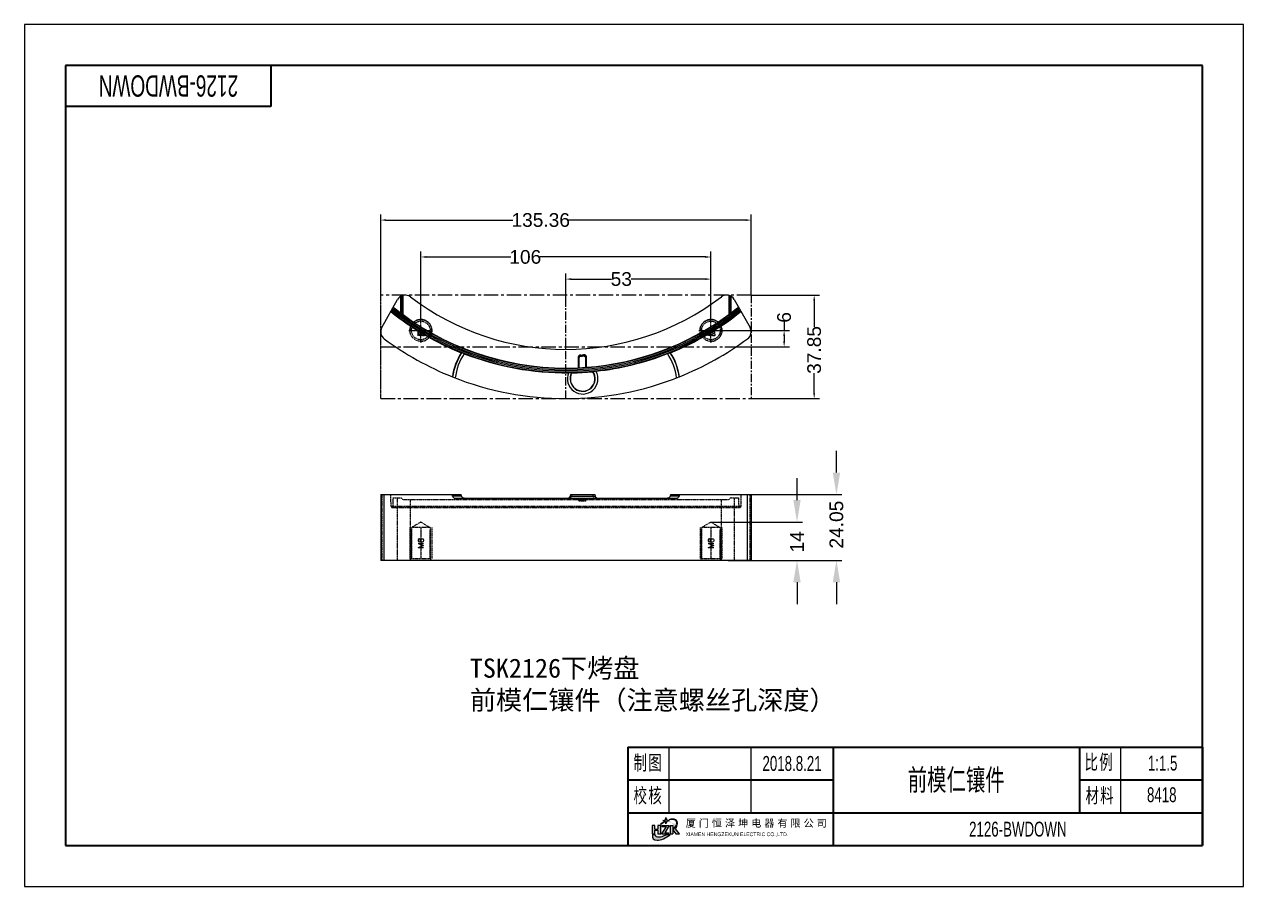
# Model space of a CAD drawing. Header units: inches. Extents: x -1272 to 960, y 895 to 1216.
# Drawn here: x -746.8 to -301.2, y 901 to 1216 of the extents above; entities that cross this region are included whole.
import ezdxf
from ezdxf.enums import TextEntityAlignment as Align

# ---------------------------------------------------------------- set-up
doc = ezdxf.new("R2010")
doc.units = ezdxf.units.IN
doc.header["$MEASUREMENT"] = 0
doc.linetypes.add('CENTER', pattern=[0.6, 0.375, -0.075, 0.075, -0.075])
doc.linetypes.add('HIDDEN', pattern=[0.2, 0.1, -0.1])
doc.layers.add('25', color=7, linetype='Continuous')
for name, color, linetype, lineweight in [('center', 1, 'CENTER', 9), ('dim', 82, 'Continuous', 9), ('screw', 33, 'Continuous', 13), ('文字层', 3, 'Continuous', 18), ('粗实线层', 7, 'Continuous', 35), ('细实线层', 7, 'Continuous', 18)]:
    doc.layers.add(name, color=color, linetype=linetype, lineweight=lineweight)
doc.styles.get("Standard").update_dxf_attribs({"font": 'arial.ttf'})
doc.styles.add('TXT', font='txt.shx', dxfattribs={"bigfont": 'gbcbig.shx'})
doc.styles.add('标准', font='FSGB2312.ttf', dxfattribs={"width": 0.667})
doc.dimstyles.new('副本 STANDARD', dxfattribs={"dimtxt": 6, "dimasz": 4, "dimexe": 2, "dimexo": 0, "dimgap": 0, "dimtad": 0, "dimdsep": 46, "dimlunit": 6, "dimtxsty": 'Standard', "dimcen": 0, "dimclrd": 4, "dimclre": 4, "dimclrt": 6, "dimazin": 2, "dimtfac": 2, "dimtofl": 0, "dimtmove": 1, "dimatfit": 3, "dimfxl": 0, "dimtolj": 1, "dimtzin": 0, "dimarcsym": 0})

# ---------------------------------------------------------------- blocks, each defined once
blk = doc.blocks.new('*D8')
at = {"color": 4, "linetype": 'Continuous', "lineweight": -2, "transparency": 16777216}
for p, q in [((-464.44, 1042.23), (-464.44, 1050.23)), ((-495.88, 1034.23), (-462.44, 1034.23)), ((-489.6, 1020.23), (-462.44, 1020.23)), ((-464.44, 1012.23), (-464.44, 1004.23))]:
    blk.add_line(p, q, dxfattribs=at)
at = {"color": 4, "transparency": 16777216}
for points in [[(-465.77, 1042.23), (-463.11, 1042.23), (-464.44, 1034.23)], [(-465.77, 1012.23), (-463.11, 1012.23), (-464.44, 1020.23)]]:
    blk.add_solid(points, dxfattribs=at)
at = {"layer": 'Defpoints', "color": 0, "transparency": 16777216}
for p in [(-495.88, 1034.23), (-489.6, 1020.23), (-464.44, 1020.23)]:
    blk.add_point(p, dxfattribs=at)
at = {"color": 6, "transparency": 16777216, "insert": (-464.44, 1027), "char_height": 10, "attachment_point": 5, "rotation": 90}
blk.add_mtext('\\A1;{\\H0.5x;14}', dxfattribs=at)
blk = doc.blocks.new('*D2')
at = {"color": 4, "linetype": 'Continuous', "lineweight": -2, "transparency": 16777216}
for p, q in [((-450.03, 1052.28), (-450.03, 1060.28)), ((-490.38, 1044.28), (-448.03, 1044.28)), ((-489.6, 1020.23), (-448.03, 1020.23)), ((-450.03, 1012.23), (-450.03, 1004.23))]:
    blk.add_line(p, q, dxfattribs=at)
at = {"color": 4, "transparency": 16777216}
for points in [[(-451.36, 1052.28), (-448.69, 1052.28), (-450.03, 1044.28)], [(-451.36, 1012.23), (-448.69, 1012.23), (-450.03, 1020.23)]]:
    blk.add_solid(points, dxfattribs=at)
at = {"layer": 'Defpoints', "color": 0, "transparency": 16777216}
for p in [(-490.38, 1044.28), (-489.6, 1020.23), (-450.03, 1020.23)]:
    blk.add_point(p, dxfattribs=at)
at = {"color": 6, "transparency": 16777216, "insert": (-450.03, 1033.29), "char_height": 10, "attachment_point": 5, "rotation": 90}
blk.add_mtext('\\A1;{\\H0.5x;24.05}', dxfattribs=at)
blk = doc.blocks.new('screw_m8_g')
at = {"layer": 'screw', "color": 1, "linetype": 'CENTER', "ltscale": 0.248791}
for p, q in [((-4.4, 0), (4.4, 0)), ((0, -4.4), (0, 4.4))]:
    blk.add_line(p, q, dxfattribs=at)
at = {"layer": 'screw', "color": 33, "linetype": 'HIDDEN', "ltscale": 0.248791}
blk.add_circle((0, 0), 3.4, dxfattribs=at)
at = {"layer": 'screw', "color": 92, "linetype": 'HIDDEN', "ltscale": 0.248791}
blk.add_arc((0, 0), 4, 270, 180, dxfattribs=at)
at = {"layer": 'screw', "color": 6, "style": 'TXT'}
blk.add_text('M8', height=1.6, dxfattribs=at).set_placement((-1.36, -2))
blk = doc.blocks.new('*D3')
at = {"layer": 'Defpoints', "color": 0, "transparency": 16777216}
for p in [(-481.2, 1117.16, 0), (-481.2, 1079.31), (-458.16, 1079.31)]:
    blk.add_point(p, dxfattribs=at)
at = {"layer": 'dim', "color": 4, "lineweight": -2, "transparency": 16777216}
for p, q in [((-481.2, 1117.16), (-456.16, 1117.16)), ((-458.16, 1115.16), (-458.16, 1105.56)), ((-458.16, 1081.31), (-458.16, 1088.65)), ((-481.2, 1079.31), (-456.16, 1079.31))]:
    blk.add_line(p, q, dxfattribs=at)
at = {"layer": 'dim', "color": 4, "transparency": 16777216}
for points in [[(-458.49, 1115.16), (-457.83, 1115.16), (-458.16, 1117.16)], [(-458.49, 1081.31), (-457.83, 1081.31), (-458.16, 1079.31)]]:
    blk.add_solid(points, dxfattribs=at)
at = {"layer": 'dim', "color": 6, "transparency": 16777216, "insert": (-458.16, 1097.11), "char_height": 5, "attachment_point": 5, "rotation": 90}
blk.add_mtext('\\A1;37.85', dxfattribs=at)
blk = doc.blocks.new('*D4')
at = {"layer": 'Defpoints', "color": 0, "transparency": 16777216}
for p in [(-616.56, 1144.55), (-616.56, 1117.16), (-481.2, 1117.16)]:
    blk.add_point(p, dxfattribs=at)
at = {"layer": 'dim', "color": 4, "lineweight": -2, "transparency": 16777216}
for p, q in [((-616.56, 1117.16), (-616.56, 1146.55)), ((-481.2, 1117.16), (-481.2, 1146.55)), ((-614.56, 1144.55), (-568.23, 1144.55)), ((-483.2, 1144.55), (-547.95, 1144.55))]:
    blk.add_line(p, q, dxfattribs=at)
at = {"layer": 'dim', "color": 4, "transparency": 16777216}
for points in [[(-614.56, 1144.89), (-614.56, 1144.22), (-616.56, 1144.55)], [(-483.2, 1144.89), (-483.2, 1144.22), (-481.2, 1144.55)]]:
    blk.add_solid(points, dxfattribs=at)
at = {"layer": 'dim', "color": 6, "transparency": 16777216, "insert": (-558.09, 1144.55), "char_height": 5, "attachment_point": 5}
blk.add_mtext('\\A1;135.36', dxfattribs=at)
blk = doc.blocks.new('*D5')
at = {"layer": 'Defpoints', "color": 0, "transparency": 16777216}
for p in [(-601.88, 1131.07), (-601.88, 1108.63), (-495.88, 1108.63)]:
    blk.add_point(p, dxfattribs=at)
at = {"layer": 'dim', "color": 4, "lineweight": -2, "transparency": 16777216}
for p, q in [((-601.88, 1108.63), (-601.88, 1133.07)), ((-495.88, 1108.63), (-495.88, 1133.07)), ((-599.88, 1131.07), (-569.01, 1131.07)), ((-497.88, 1131.07), (-558.43, 1131.07))]:
    blk.add_line(p, q, dxfattribs=at)
at = {"layer": 'dim', "color": 4, "transparency": 16777216}
for points in [[(-599.88, 1131.4), (-599.88, 1130.73), (-601.88, 1131.07)], [(-497.88, 1131.4), (-497.88, 1130.73), (-495.88, 1131.07)]]:
    blk.add_solid(points, dxfattribs=at)
at = {"layer": 'dim', "color": 6, "transparency": 16777216, "insert": (-563.72, 1131.07), "char_height": 5, "attachment_point": 5}
blk.add_mtext('\\A1;106', dxfattribs=at)
blk = doc.blocks.new('*D6')
at = {"layer": 'Defpoints', "color": 0, "transparency": 16777216}
for p in [(-548.88, 1122.99), (-495.88, 1119.85), (-548.88, 1114.14)]:
    blk.add_point(p, dxfattribs=at)
at = {"layer": 'dim', "color": 4, "lineweight": -2, "transparency": 16777216}
for p, q in [((-548.88, 1114.14), (-548.88, 1124.99)), ((-546.88, 1122.99), (-532.22, 1122.99)), ((-497.88, 1122.99), (-525.06, 1122.99)), ((-495.88, 1119.85), (-495.88, 1124.99))]:
    blk.add_line(p, q, dxfattribs=at)
at = {"layer": 'dim', "color": 4, "transparency": 16777216}
for points in [[(-546.88, 1123.33), (-546.88, 1122.66), (-548.88, 1122.99)], [(-497.88, 1123.33), (-497.88, 1122.66), (-495.88, 1122.99)]]:
    blk.add_solid(points, dxfattribs=at)
at = {"layer": 'dim', "color": 6, "transparency": 16777216, "insert": (-528.64, 1122.99), "char_height": 5, "attachment_point": 5}
blk.add_mtext('\\A1;53', dxfattribs=at)
blk = doc.blocks.new('*D7')
at = {"layer": 'Defpoints', "color": 0, "transparency": 16777216}
for p in [(-491.48, 1104.23), (-490.82, 1098.23), (-469.14, 1098.23)]:
    blk.add_point(p, dxfattribs=at)
at = {"layer": 'dim', "color": 4, "lineweight": -2, "transparency": 16777216}
for p, q in [((-469.14, 1107.35), (-469.14, 1104.23)), ((-491.48, 1104.23), (-467.14, 1104.23)), ((-469.14, 1102.23), (-469.14, 1100.23)), ((-490.82, 1098.23), (-467.14, 1098.23))]:
    blk.add_line(p, q, dxfattribs=at)
at = {"layer": 'dim', "color": 4, "transparency": 16777216}
for points in [[(-469.47, 1102.23), (-468.81, 1102.23), (-469.14, 1104.23)], [(-469.47, 1100.23), (-468.81, 1100.23), (-469.14, 1098.23)]]:
    blk.add_solid(points, dxfattribs=at)
at = {"layer": 'dim', "color": 6, "transparency": 16777216, "insert": (-469.14, 1109), "char_height": 5, "attachment_point": 5, "rotation": 90}
blk.add_mtext('\\A1;6', dxfattribs=at)
blk = doc.blocks.new('A4图框')
at = {"layer": '粗实线层'}
for p, q in [((-138.5, 95), (-138.5, -95)), ((138.5, 95), (-138.5, 95)), ((-88.5, 95), (-88.5, 85)), ((138.5, -95), (138.5, 95)), ((-88.5, 85), (-138.5, 85)), ((-138.5, -95), (138.5, -95))]:
    blk.add_line(p, q, dxfattribs=at)
at = {"layer": '细实线层'}
for p, q in [((148.5, 105), (-148.5, 105)), ((-148.5, 105), (-148.5, -105)), ((148.5, -105), (148.5, 105)), ((-148.5, -105), (148.5, -105))]:
    blk.add_line(p, q, dxfattribs=at)
at = {"layer": '文字层', "style": '标准', "width": 0.667}
blk.add_attdef('图纸编号', text='', height=5.19, rotation=180, dxfattribs=at).set_placement((-113.41, 90), align=Align.MIDDLE_CENTER)
blk = doc.blocks.new('A4标题栏')
h = blk.add_hatch(color=3)
h.dxf.hatch_style = 1
h.paths.add_polyline_path([(-132, 4.92), (-132.71, 4.92), (-132.71, 4.01), (-133.41, 4.01), (-133.41, 4.92), (-134.11, 4.92), (-134.11, 2.82), (-133.41, 2.82), (-133.41, 3.73), (-132.71, 3.73), (-132.71, 2.82), (-132, 2.82)])
h.paths.add_polyline_path([(-129.9, 4.92), (-131.74, 4.92), (-131.74, 4.64), (-130.67, 4.64), (-131.83, 2.82), (-130.07, 2.82), (-130.07, 3.1), (-131.02, 3.1)])
h.paths.add_polyline_path([(-129.02, 4.92), (-129.67, 4.92), (-129.67, 2.82), (-129.02, 2.82)])
edge = h.paths.add_edge_path()
edge.add_ellipse((-130.95, 3.87), major_axis=(-2.89, -2.17), ratio=0.475526, start_angle=127.0084, end_angle=146.5686)
edge.add_line((-127.97, 4.92), (-128.25, 4.92))
edge.add_ellipse((-130.78, 4.22), major_axis=(-2.55, -1.75), ratio=0.462381, start_angle=113.418, end_angle=143.4361, ccw=False)
edge.add_line((-129.02, 3.83), (-128.29, 2.82))
edge.add_line((-128.29, 2.82), (-127.44, 2.82))
edge.add_line((-127.44, 2.82), (-128.39, 4.08))
h.paths.add_polyline_path([(-129.95, 6.08, -0.414214), (-130.71, 6.84, -0.414214), (-131.47, 6.08, -0.414214), (-130.71, 5.32, -0.414214)])
h = blk.add_hatch(color=3)
h.dxf.hatch_style = 1
edge = h.paths.add_edge_path()
edge.add_ellipse((-130.78, 4.22), major_axis=(-2.55, -1.75), ratio=0.462381, start_angle=259.9884, end_angle=277.0287, ccw=False)
edge.add_arc((-131.47, 5.32), 0.495, 47.0815, 59.7575)
edge.add_ellipse((-130.95, 3.87), major_axis=(-2.89, -2.17), ratio=0.475526, start_angle=255.3223, end_angle=271.8023)
edge.add_line((-132.07, 5.18), (-131.89, 5.18))
edge = h.paths.add_edge_path()
edge.add_ellipse((-130.95, 3.87), major_axis=(-2.89, -2.17), ratio=0.475526, start_angle=152.9499, end_angle=232.8461)
edge.add_arc((-129.74, 6.93), 0.709, 246.2468, 261.3719)
edge.add_ellipse((-130.78, 4.22), major_axis=(-2.55, -1.75), ratio=0.462381, start_angle=150.9505, end_angle=232.0867, ccw=False)
edge.add_line((-128.15, 5.18), (-127.9, 5.18))
edge = h.paths.add_edge_path()
edge.add_ellipse((-130.95, 3.87), major_axis=(-2.89, -2.17), ratio=0.475526, start_angle=330.9377, end_angle=453.8146)
edge.add_line((-129.73, 2.64), (-130.63, 2.64))
edge.add_ellipse((-130.78, 4.22), major_axis=(-2.55, -1.75), ratio=0.462381, start_angle=352.501, end_angle=435.4781, ccw=False)
edge.add_line((-133.41, 2.64), (-133.98, 2.64))
h.paths.add_polyline_path([(-124.92, 1.33), (-97.75, 1.33), (-97.75, 2.79), (-124.92, 2.79)], flags=9)
h.paths.add_polyline_path([(-125.19, 3.38), (-97.3, 3.38), (-97.3, 6.3), (-125.19, 6.3)], flags=9)
at = {"color": 3}
for p, q in [((-133.41, 4.92), (-134.11, 4.92)), ((-134.11, 4.92), (-134.11, 2.82)), ((-133.41, 4.01), (-133.41, 4.92)), ((-133.41, 4.01), (-132.71, 4.01)), ((-133.41, 2.82), (-133.41, 3.73)), ((-133.41, 3.73), (-132.71, 3.73)), ((-132.71, 4.92), (-132.71, 4.01)), ((-132, 4.92), (-132.71, 4.92)), ((-132.71, 3.73), (-132.71, 2.82)), ((-132.07, 5.18), (-131.89, 5.18)), ((-132, 2.82), (-132, 4.92)), ((-130.67, 4.64), (-131.83, 2.82)), ((-131.74, 4.92), (-129.9, 4.92)), ((-131.74, 4.92), (-131.74, 4.64)), ((-131.74, 4.64), (-130.67, 4.64)), ((-129.9, 4.92), (-131.02, 3.1)), ((-131.02, 3.1), (-130.07, 3.1)), ((-130.07, 3.1), (-130.07, 2.82)), ((-129.67, 4.92), (-129.02, 4.92)), ((-129.67, 4.92), (-129.67, 2.82)), ((-129.02, 4.92), (-129.02, 2.82)), ((-129.02, 3.83), (-128.29, 2.82)), ((-127.44, 2.82), (-128.39, 4.08)), ((-128.25, 4.92), (-127.97, 4.92)), ((-128.15, 5.18), (-127.9, 5.18)), ((-134.11, 2.82), (-133.41, 2.82)), ((-132.71, 2.82), (-132, 2.82)), ((-131.83, 2.82), (-130.07, 2.82)), ((-129.67, 2.82), (-129.02, 2.82)), ((-128.29, 2.82), (-127.44, 2.82))]:
    blk.add_line(p, q, dxfattribs=at)
for points in [[(-133.41, 2.64), (-133.98, 2.64)], [(-129.73, 2.64), (-130.63, 2.64)]]:
    blk.add_lwpolyline(points, dxfattribs=at)
for centre, radius, start, end in [((-131.47, 6.84), 0.758, 270, 0), ((-131.47, 5.32), 0.758, 0, 90), ((-129.95, 6.84), 0.758, 180, 270), ((-129.95, 5.32), 0.758, 90, 180), ((-129.74, 6.93), 0.709, 246.2468, 261.3719), ((-131.47, 5.32), 0.495, 47.0815, 59.7575)]:
    blk.add_arc(centre, radius, start, end, dxfattribs=at)
for centre, major_axis, ratio, start_param, end_param in [((-130.95, 3.87), (-2.89, -2.17), 0.475526, 2.66948, 4.06393), ((-130.78, 4.22), (-2.55, -1.75), 0.462381, 2.634582, 4.050677), ((-130.95, 3.87), (-2.89, -2.17), 0.475526, 4.456214, 4.743846), ((-130.78, 4.22), (-2.55, -1.75), 0.462381, 4.537653, 4.835062), ((-130.78, 4.22), (-2.55, -1.75), 0.462381, 1.979518, 2.503433), ((-130.95, 3.87), (-2.89, -2.17), 0.475526, 2.216715, 2.558104), ((-130.95, 3.87), (-2.89, -2.17), 0.475526, 5.775953, 7.920559), ((-130.78, 4.22), (-2.55, -1.75), 0.462381, 6.152303, 7.600527)]:
    blk.add_ellipse(centre, major_axis=major_axis, ratio=ratio, start_param=start_param, end_param=end_param, dxfattribs=at)
at = {"layer": '粗实线层'}
for p, q in [((-140, 24), (-140, 0)), ((-140, 24), (0, 24)), ((-90, 24), (-90, 0)), ((-30, 24), (-30, 8)), ((0, 24), (0, 0)), ((0, 24), (0, 8)), ((-140, 16), (-90, 16)), ((-30, 16), (0, 16)), ((-140, 8), (0, 8)), ((-140, 0), (0, 0))]:
    blk.add_line(p, q, dxfattribs=at)
at = {"layer": '细实线层'}
for p, q in [((-130, 24), (-130, 8)), ((-110, 24), (-110, 8)), ((-20, 24), (-20, 8))]:
    blk.add_line(p, q, dxfattribs=at)
at = {"color": 3, "attachment_point": 1}
for s, insert, char_height in [('{\\f汉仪综艺体简|b0|i0|c134|p49;\\T1.3;厦门恒泽坤电器有限公司}', (-125.9, 6.35), 1.8), ('{\\f汉仪综艺体简|b0|i0|c134|p49;XIAMEN HENGZEKUN ELECTRIC CO.,LTD.}', (-125.93, 3.19), 0.9)]:
    blk.add_mtext_dynamic_manual_height_columns(s, width=1520, gutter_width=12.5, heights=[0], dxfattribs=dict(at, insert=insert, char_height=char_height))
at = {"layer": '文字层', "char_height": 3.597, "width": 18, "attachment_point": 5, "line_spacing_factor": 0.963108, "style": '标准'}
for s, insert in [('\\T1.1;制图', (-135, 20)), ('{\\T1.1;比例}', (-25.15, 20.14)), ('\\T1.1;校核', (-135, 12)), ('{\\T1.1;材料}', (-24.93, 12.02))]:
    blk.add_mtext(s, dxfattribs=dict(at, insert=insert))
at = {"layer": '文字层', "style": '标准', "width": 0.667}
for tag, height, p in [('制图签名', 3.63, (-120, 20)), ('制图日期', 3.63, (-100, 20)), ('图纸比例', 3.63, (-9.73, 20.09)), ('图纸名称', 5.19, (-60, 16)), ('校核签名', 3.63, (-120, 12)), ('校核日期', 3.63, (-100, 12)), ('材料', 3.63, (-9.94, 12.38)), ('图纸编号', 3.63, (-45, 4))]:
    blk.add_attdef(tag, text='', height=height, dxfattribs=at).set_placement(p, align=Align.MIDDLE_CENTER)

msp = doc.modelspace()

# ---------------------------------------------------------------- linework, layer by layer
at = {"layer": '25', "color": 7, "linetype": 'Continuous'}
for p, q in [((-616.152, 1105.302, 0), (-610.415, 1115.499, 0)), ((-609.268, 1116.677, 0), (-609.268, 1110.671, 0)), ((-608.835, 1110.332, 0), (-608.835, 1116.893, 0)), ((-608.402, 1109.996, 0), (-608.402, 1117.034, 0)), ((-489.402, 1117.071, 0), (-489.402, 1109.996, 0)), ((-488.969, 1116.935, 0), (-488.969, 1110.332, 0)), ((-488.536, 1110.671, 0), (-488.536, 1116.726, 0)), ((-487.352, 1115.526, 0), (-481.614, 1105.329, 0)), ((-586.992, 1096.074, 0), (-587.098, 1096.086, 0)), ((-510.664, 1096.103, 0), (-510.77, 1096.091, 0)), ((-544.402, 1094.238, 0), (-544.433, 1094.267, 0)), ((-544.433, 1094.267, 0), (-544.433, 1090.595, 0)), ((-544.402, 1094.238, 0), (-544.008, 1094.238, 0)), ((-544.402, 1094.238, 0), (-544.402, 1090.587, 0)), ((-544.008, 1090.588, 0), (-544.008, 1094.238, 0)), ((-543.504, 1095.25, 0), (-543.473, 1095.221, 0)), ((-543.451, 1094.828, 0), (-543.473, 1095.221, 0)), ((-542.392, 1095.289, 0), (-542.362, 1095.322, 0)), ((-542.392, 1095.289, 0), (-542.366, 1094.896, 0)), ((-541.735, 1094.306, 0), (-541.341, 1094.306, 0)), ((-541.735, 1094.306, 0), (-541.735, 1090.725, 0)), ((-541.31, 1094.339, 0), (-541.341, 1094.306, 0)), ((-541.341, 1090.771, 0), (-541.341, 1094.306, 0)), ((-541.31, 1090.783, 0), (-541.31, 1094.339, 0)), ((-590.285, 1087.259, 0), (-590.377, 1087.295, 0)), ((-546.818, 1088.74, 0), (-546.723, 1088.714, 0)), ((-544.402, 1090.587, 0), (-544.433, 1090.595, 0)), ((-541.31, 1090.783, 0), (-541.341, 1090.771, 0)), ((-539.078, 1089.163, 0), (-538.987, 1089.201, 0)), ((-507.377, 1087.315, 0), (-507.469, 1087.278, 0)), ((-616.563, 1044.281), (-616.563, 1020.235)), ((-616.563, 1044.281), (-587.098, 1044.281)), ((-615.264, 1020.235), (-615.264, 1044.281)), ((-590.285, 1043.737), (-590.377, 1044.281)), ((-586.992, 1043.737), (-590.285, 1043.737)), ((-589.343, 1042.911), (-508.411, 1042.911)), ((-586.992, 1043.737), (-587.098, 1044.281)), ((-547.262, 1044.281), (-547.358, 1043.737)), ((-547.358, 1043.737), (-538.166, 1043.737)), ((-547.262, 1044.281), (-538.262, 1044.281)), ((-538.262, 1044.281), (-538.166, 1043.737)), ((-510.664, 1044.281), (-510.77, 1043.737)), ((-507.469, 1043.737), (-510.77, 1043.737)), ((-510.664, 1044.281), (-481.203, 1044.281)), ((-507.377, 1044.281), (-507.469, 1043.737)), ((-482.501, 1020.235), (-482.501, 1044.281)), ((-481.203, 1044.281), (-481.203, 1020.235)), ((-481.203, 1020.235), (-616.563, 1020.235))]:
    msp.add_line(p, q, dxfattribs=at)
at = {"layer": '25', "color": 8, "linetype": 'HIDDEN'}
for p, q in [((-616.152, 1044.281), (-616.152, 1020.235)), ((-612.753, 1039.988), (-612.865, 1044.281)), ((-612.034, 1039.988), (-611.955, 1043.026)), ((-611.955, 1043.026), (-609.268, 1043.026)), ((-610.415, 1020.235), (-610.415, 1043.026)), ((-608.402, 1042.526), (-489.402, 1042.526)), ((-605.687, 1020.235), (-605.687, 1042.526)), ((-546.818, 1043.737), (-546.723, 1044.281)), ((-544.402, 1042.351), (-544.433, 1042.526)), ((-543.504, 1042.526), (-543.473, 1042.351)), ((-542.392, 1042.351), (-542.362, 1042.526)), ((-541.31, 1042.526), (-541.341, 1042.351)), ((-539.078, 1044.281), (-538.987, 1043.737)), ((-492.081, 1020.235), (-492.081, 1042.526)), ((-488.536, 1043.026), (-485.813, 1043.026)), ((-487.352, 1043.026), (-487.352, 1020.235)), ((-485.813, 1043.026), (-485.734, 1039.988)), ((-484.903, 1044.281), (-485.014, 1039.988)), ((-481.614, 1020.235), (-481.614, 1044.281)), ((-612.753, 1039.988), (-485.014, 1039.988)), ((-612.505, 1039.514), (-485.262, 1039.514)), ((-544.008, 1042.021), (-541.735, 1042.021)), ((-542.392, 1042.351), (-543.473, 1042.351)), ((-601.883, 1034.235), (-605.283, 1032.192)), ((-601.883, 1034.235), (-598.483, 1032.192)), ((-495.883, 1034.235), (-499.283, 1032.192)), ((-495.883, 1034.235), (-492.483, 1032.192)), ((-598.483, 1032.192), (-605.283, 1032.192)), ((-605.283, 1020.835), (-605.283, 1031.235)), ((-598.483, 1020.835), (-598.483, 1031.235)), ((-492.483, 1032.192), (-499.283, 1032.192)), ((-499.283, 1020.835), (-499.283, 1031.235)), ((-492.483, 1020.835), (-492.483, 1031.235)), ((-605.283, 1020.835), (-605.883, 1020.235)), ((-598.483, 1020.835), (-605.283, 1020.835)), ((-598.483, 1020.835), (-597.883, 1020.235)), ((-499.283, 1020.835), (-499.883, 1020.235)), ((-492.483, 1020.835), (-499.283, 1020.835)), ((-492.483, 1020.835), (-491.883, 1020.235))]:
    msp.add_line(p, q, dxfattribs=at)
for centre, radius in [((-601.883, 1104.234, 0), 4), ((-601.883, 1104.234, 0), 3.4), ((-495.883, 1104.234, 0), 4), ((-495.883, 1104.234, 0), 3.4)]:
    msp.add_circle(centre, radius, dxfattribs=at)
at = {"layer": '25', "color": 7, "linetype": 'Continuous'}
for centre, radius, start, end in [((-607.626, 1113.93, 0), 3.2, 52.70186, 150.6372), ((-548.902, 1191.022, 0), 93.711, 232.70186, 307.32513), ((-490.141, 1113.957, 0), 3.2, 29.3628, 127.32513), ((-548.902, 1191.022, 0), 102.331, 231.31336, 248.08315), ((-548.902, 1191.022, 0), 102.106, 231.29263, 308.73308), ((-548.902, 1191.022, 0), 101.607, 231.2463, 308.77954), ((-548.902, 1191.022, 0), 101.159, 231.20428, 308.82167), ((-548.902, 1191.022, 0), 100.659, 231.15706, 308.86903), ((-548.902, 1191.022, 0), 100.5, 231.1419, 233.08304), ((-548.902, 1191.022, 0), 100.526, 233.70908, 272.54773), ((-548.902, 1191.022, 0), 100.526, 274.33094, 306.29092), ((-548.902, 1191.022, 0), 102.331, 291.94166, 308.71229), ((-548.902, 1191.022, 0), 100.5, 306.91696, 308.88423), ((-613.363, 1103.733, 0), 3.2, 150.6372, 233.55477), ((-484.403, 1103.76, 0), 3.2, 306.46929, 29.3628), ((-548.902, 1191.022, 0), 111.711, 233.55477, 248.20592), ((-548.902, 1191.022, 0), 111.711, 291.82106, 306.46929), ((-568.341, 1084.083, 0), 22.269, 147.38357, 171.70654), ((-568.341, 1084.083, 0), 22.173, 147.26168, 171.76591), ((-529.411, 1084.083, 0), 22.173, 8.28503, 32.78901), ((-529.411, 1084.083, 0), 22.269, 8.34428, 32.667), ((-568.341, 1084.083, 0), 21.189, 146.61608, 172.39377), ((-548.902, 1191.022, 0), 102.26, 248.7087, 270.5638), ((-543.404, 1094.225, 0), 0.999, 93.98639, 179.25661), ((-548.902, 1191.022, 0), 95.924, 273.22593, 273.90912), ((-548.902, 1191.022, 0), 95.954, 273.24312, 273.88966), ((-548.902, 1191.022, 0), 96.348, 273.24312, 273.88966), ((-542.336, 1094.295, 0), 0.995, 0.64843, 93.24135), ((-548.902, 1191.022, 0), 102.26, 276.16497, 291.31603), ((-529.411, 1084.083, 0), 21.189, 7.65834, 33.43588), ((-548.902, 1191.022, 0), 111.711, 248.25649, 291.7705), ((-542.762, 1086.579, 0), 5.581, 156.91201, 29.81676), ((-542.762, 1086.579, 0), 4.596, 151.94672, 34.78204), ((-542.762, 1086.579, 0), 4.5, 151.6787, 35.05007), ((-548.902, 1191.022, 0), 102.331, 271.21987, 275.50889), ((-548.902, 1191.022, 0), 100.553, 272.78931, 274.08715), ((-548.342, 1043.911), 1, 270, 350), ((-537.181, 1043.911), 1, 190, 270)]:
    msp.add_arc(centre, radius, start, end, dxfattribs=at)
at = {"layer": '25', "color": 8, "linetype": 'HIDDEN'}
for centre, radius, start, end in [((-609.268, 1042.526), 0.5, 30, 90), ((-608.402, 1043.026), 0.5, 210, 270), ((-489.402, 1043.026), 0.5, 270, 330), ((-488.536, 1042.526), 0.5, 90, 150), ((-544.008, 1042.421), 0.4, 190, 270), ((-541.735, 1042.421), 0.4, 270, 350)]:
    msp.add_arc(centre, radius, start, end, dxfattribs=at)
at = {"layer": '25', "color": 7, "linetype": 'Continuous'}
for points, knots in [([(-609.268, 1110.671, 0), (-609.186, 1110.611, 0), (-609.041, 1110.499, 0), (-608.897, 1110.385, 0), (-608.835, 1110.332, 0)], [0, 0, 0, 0, 0.5528843, 1, 1, 1, 1]), ([(-608.835, 1110.332, 0), (-608.773, 1110.279, 0), (-608.629, 1110.165, 0), (-608.483, 1110.055, 0), (-608.402, 1109.996, 0)], [0, 0, 0, 0, 0.4469564, 1, 1, 1, 1]), ([(-489.402, 1109.996, 0), (-489.32, 1110.055, 0), (-489.174, 1110.165, 0), (-489.031, 1110.279, 0), (-488.969, 1110.332, 0)], [0, 0, 0, 0, 0.5530373, 1, 1, 1, 1]), ([(-488.969, 1110.332, 0), (-488.906, 1110.385, 0), (-488.762, 1110.499, 0), (-488.617, 1110.611, 0), (-488.536, 1110.671, 0)], [0, 0, 0, 0, 0.4471102, 1, 1, 1, 1]), ([(-586.033, 1095.742, 0), (-586.141, 1095.784, 0), (-586.345, 1095.862, 0), (-586.591, 1095.952, 0), (-586.761, 1096.01, 0), (-586.86, 1096.042, 0), (-586.934, 1096.063, 0), (-586.975, 1096.073, 0), (-586.992, 1096.074, 0)], [0, 0, 0, 0, 0.3425904, 0.6460864, 0.7717072, 0.8747037, 0.9516208, 1, 1, 1, 1]), ([(-510.77, 1096.091, 0), (-510.787, 1096.089, 0), (-510.828, 1096.079, 0), (-510.902, 1096.058, 0), (-511.001, 1096.026, 0), (-511.171, 1095.968, 0), (-511.417, 1095.878, 0), (-511.621, 1095.8, 0), (-511.729, 1095.758, 0)], [0, 0, 0, 0, 0.0483848, 0.1253082, 0.2283103, 0.3539339, 0.6574233, 1, 1, 1, 1]), ([(-543.504, 1095.25, 0), (-543.627, 1095.243, 0), (-543.874, 1095.183, 0), (-544.183, 1094.962, 0), (-544.387, 1094.641, 0), (-544.433, 1094.391, 0), (-544.433, 1094.267, 0)], [0, 0, 0, 0, 0.2500545, 0.4999992, 0.7499432, 1, 1, 1, 1]), ([(-544.008, 1094.238, 0), (-544.007, 1094.312, 0), (-543.981, 1094.462, 0), (-543.858, 1094.655, 0), (-543.673, 1094.788, 0), (-543.525, 1094.823, 0), (-543.451, 1094.828, 0)], [0, 0, 0, 0, 0.2500355, 0.5000124, 0.7499842, 1, 1, 1, 1]), ([(-542.366, 1094.896, 0), (-542.286, 1094.9, 0), (-542.123, 1094.876, 0), (-541.917, 1094.744, 0), (-541.771, 1094.547, 0), (-541.736, 1094.386, 0), (-541.735, 1094.306, 0)], [0, 0, 0, 0, 0.2499068, 0.4999948, 0.7500876, 1, 1, 1, 1]), ([(-541.31, 1094.339, 0), (-541.31, 1094.473, 0), (-541.364, 1094.744, 0), (-541.601, 1095.082, 0), (-541.955, 1095.295, 0), (-542.229, 1095.331, 0), (-542.362, 1095.322, 0)], [0, 0, 0, 0, 0.2500725, 0.4999994, 0.749926, 1, 1, 1, 1]), ([(-546.818, 1088.74, 0), (-546.834, 1088.745, 0), (-546.879, 1088.75, 0), (-546.962, 1088.757, 0), (-547.075, 1088.761, 0), (-547.269, 1088.767, 0), (-547.545, 1088.769, 0), (-547.775, 1088.769, 0), (-547.895, 1088.767, 0)], [0, 0, 0, 0, 0.0471853, 0.1261698, 0.2325157, 0.3609007, 0.6641794, 1, 1, 1, 1]), ([(-544.402, 1090.587, 0), (-544.387, 1090.583, 0), (-544.341, 1090.582, 0), (-544.255, 1090.58, 0), (-544.14, 1090.583, 0), (-544.054, 1090.586, 0), (-544.008, 1090.588, 0)], [0, 0, 0, 0, 0.1210663, 0.3476299, 0.6528872, 1, 1, 1, 1]), ([(-541.735, 1090.725, 0), (-541.689, 1090.728, 0), (-541.603, 1090.735, 0), (-541.488, 1090.747, 0), (-541.402, 1090.759, 0), (-541.356, 1090.766, 0), (-541.341, 1090.771, 0)], [0, 0, 0, 0, 0.3458402, 0.6503465, 0.8773249, 1, 1, 1, 1]), ([(-537.92, 1089.354, 0), (-538.04, 1089.341, 0), (-538.268, 1089.315, 0), (-538.542, 1089.28, 0), (-538.733, 1089.252, 0), (-538.845, 1089.234, 0), (-538.927, 1089.218, 0), (-538.971, 1089.207, 0), (-538.987, 1089.201, 0)], [0, 0, 0, 0, 0.3358152, 0.6390953, 0.7674829, 0.8738298, 0.9528145, 1, 1, 1, 1]), ([(-590.285, 1043.737), (-590.266, 1043.622), (-590.188, 1043.399), (-589.969, 1043.128), (-589.676, 1042.951), (-589.452, 1042.911), (-589.343, 1042.911)], [0, 0, 0, 0, 0.2579595, 0.5104195, 0.7569903, 1, 1, 1, 1]), ([(-586.033, 1042.911), (-586.143, 1042.911), (-586.368, 1042.952), (-586.663, 1043.129), (-586.886, 1043.4), (-586.969, 1043.622), (-586.992, 1043.737)], [0, 0, 0, 0, 0.2422317, 0.4892506, 0.7423446, 1, 1, 1, 1]), ([(-510.77, 1043.737), (-510.793, 1043.622), (-510.876, 1043.4), (-511.099, 1043.129), (-511.394, 1042.952), (-511.619, 1042.911), (-511.729, 1042.911)], [0, 0, 0, 0, 0.2576751, 0.5107745, 0.7577841, 1, 1, 1, 1]), ([(-508.411, 1042.911), (-508.302, 1042.911), (-508.078, 1042.951), (-507.785, 1043.128), (-507.566, 1043.399), (-507.488, 1043.622), (-507.469, 1043.737)], [0, 0, 0, 0, 0.2429874, 0.4895516, 0.7420213, 1, 1, 1, 1])]:
    msp.add_open_spline(points, degree=3, knots=knots, dxfattribs=at)
at = {"layer": '25', "color": 8, "linetype": 'HIDDEN'}
for points, knots in [([(-546.818, 1043.737), (-546.838, 1043.617), (-546.933, 1043.383), (-547.194, 1043.116), (-547.527, 1042.949), (-547.773, 1042.911), (-547.895, 1042.911)], [0, 0, 0, 0, 0.2495973, 0.4995366, 0.7497574, 1, 1, 1, 1]), ([(-537.92, 1042.911), (-538.041, 1042.911), (-538.286, 1042.949), (-538.616, 1043.116), (-538.874, 1043.384), (-538.967, 1043.617), (-538.987, 1043.737)], [0, 0, 0, 0, 0.2499637, 0.4998538, 0.7497667, 1, 1, 1, 1]), ([(-612.505, 1039.514), (-612.538, 1039.514), (-612.59, 1039.537), (-612.642, 1039.593), (-612.694, 1039.676), (-612.738, 1039.81), (-612.751, 1039.926), (-612.753, 1039.988)], [0, 0, 0, 0, 0.1704349, 0.2745905, 0.3943266, 0.6774606, 1, 1, 1, 1]), ([(-612.034, 1039.988), (-612.035, 1039.926), (-612.049, 1039.81), (-612.093, 1039.676), (-612.145, 1039.593), (-612.197, 1039.537), (-612.249, 1039.514), (-612.282, 1039.514)], [0, 0, 0, 0, 0.3225473, 0.605673, 0.7254021, 0.8295543, 1, 1, 1, 1]), ([(-543.473, 1042.351), (-543.534, 1042.347), (-543.653, 1042.339), (-543.825, 1042.33), (-543.983, 1042.323), (-544.121, 1042.321), (-544.235, 1042.323), (-544.319, 1042.328), (-544.371, 1042.336), (-544.395, 1042.343), (-544.402, 1042.349), (-544.402, 1042.351)], [0, 0, 0, 0, 0.1958976, 0.3828063, 0.5537105, 0.7029015, 0.825396, 0.9170589, 0.9750449, 0.9912356, 1, 1, 1, 1]), ([(-543.451, 1042.021), (-543.453, 1042.021), (-543.456, 1042.032), (-543.459, 1042.047), (-543.463, 1042.078), (-543.466, 1042.118), (-543.469, 1042.168), (-543.472, 1042.247), (-543.473, 1042.309), (-543.473, 1042.351)], [0, 0, 0, 0, 0.0211743, 0.075753, 0.1645068, 0.2869595, 0.4409129, 0.6178341, 1, 1, 1, 1]), ([(-541.341, 1042.351), (-541.341, 1042.348), (-541.35, 1042.342), (-541.366, 1042.338), (-541.393, 1042.332), (-541.446, 1042.326), (-541.535, 1042.322), (-541.666, 1042.32), (-541.824, 1042.322), (-542.002, 1042.328), (-542.194, 1042.338), (-542.326, 1042.347), (-542.392, 1042.351)], [0, 0, 0, 0, 0.0086245, 0.0250825, 0.05033, 0.0844555, 0.1782573, 0.3033516, 0.4546155, 0.625901, 0.8103704, 1, 1, 1, 1]), ([(-542.392, 1042.351), (-542.392, 1042.309), (-542.39, 1042.247), (-542.387, 1042.168), (-542.384, 1042.118), (-542.38, 1042.078), (-542.376, 1042.047), (-542.372, 1042.032), (-542.368, 1042.021), (-542.366, 1042.021)], [0, 0, 0, 0, 0.3812619, 0.5578056, 0.7114839, 0.8338155, 0.9226501, 0.9776147, 1, 1, 1, 1]), ([(-485.485, 1039.514), (-485.518, 1039.514), (-485.571, 1039.537), (-485.622, 1039.593), (-485.674, 1039.676), (-485.718, 1039.81), (-485.732, 1039.926), (-485.734, 1039.988)], [0, 0, 0, 0, 0.1704441, 0.2745948, 0.3943216, 0.6774435, 1, 1, 1, 1]), ([(-485.014, 1039.988), (-485.016, 1039.926), (-485.03, 1039.81), (-485.074, 1039.676), (-485.126, 1039.593), (-485.177, 1039.537), (-485.23, 1039.514), (-485.262, 1039.514)], [0, 0, 0, 0, 0.3225388, 0.6056726, 0.7254065, 0.8295603, 1, 1, 1, 1])]:
    msp.add_open_spline(points, degree=3, knots=knots, dxfattribs=at)
at = {"layer": 'center'}
msp.add_line((-616.563, 1079.311, 0), (-616.563, 1117.157, 0), dxfattribs=at)
at = {"layer": 'center', "color": 1, "linetype": 'CENTER', "ltscale": 14}
for p, q in [((-481.203, 1117.157, 0), (-616.563, 1117.157, 0)), ((-616.563, 1098.234, 0), (-481.203, 1098.234, 0)), ((-616.563, 1079.311, 0), (-481.203, 1079.311, 0))]:
    msp.add_line(p, q, dxfattribs=at)
at = {"layer": 'center', "color": 1, "linetype": 'CENTER', "ltscale": 8}
for p, q in [((-548.883, 1079.311, 0), (-548.883, 1117.157, 0)), ((-481.203, 1117.157, 0), (-481.203, 1079.311, 0))]:
    msp.add_line(p, q, dxfattribs=at)
at = {"layer": 'screw', "color": 92, "linetype": 'HIDDEN', "ltscale": 0.497582}
for p, q in [((-605.883, 1032.192), (-605.883, 1020.835)), ((-597.883, 1032.192), (-597.883, 1020.835)), ((-499.883, 1032.192), (-499.883, 1020.835)), ((-491.883, 1032.192), (-491.883, 1020.835))]:
    msp.add_line(p, q, dxfattribs=at)
at = {"layer": 'screw', "linetype": 'HIDDEN', "ltscale": 0.497582}
for p, q in [((-605.283, 1032.192), (-605.283, 1020.835)), ((-598.483, 1032.192), (-598.483, 1020.835)), ((-499.283, 1032.192), (-499.283, 1020.835)), ((-492.483, 1032.192), (-492.483, 1020.835))]:
    msp.add_line(p, q, dxfattribs=at)
at = {"layer": 'screw', "color": 1, "linetype": 'CENTER', "ltscale": 0.310989}
for p, q in [((-601.883, 1032.192), (-601.883, 1020.835)), ((-495.883, 1032.192), (-495.883, 1020.835))]:
    msp.add_line(p, q, dxfattribs=at)

# ---------------------------------------------------------------- block references
at = {"xscale": 1.5, "yscale": 1.5, "zscale": 1.5}
for name, p, values in [('A4图框', (-524, 1058.544), {'图纸编号': '2126-BWDOWN'}), ('A4标题栏', (-316.25, 916.044), {'图纸编号': '2126-BWDOWN', '材料': '8418', '制图日期': '2018.8.21', '图纸比例': '1:1.5', '图纸名称': '前模仁镶件'})]:
    msp.add_blockref(name, p, dxfattribs=at).add_auto_attribs(values)
at = {"layer": 'screw'}
for p in [(-601.883, 1104.234, 0), (-495.883, 1104.234, 0)]:
    msp.add_blockref('screw_m8_g', p, dxfattribs=at)

# ---------------------------------------------------------------- texts
at = {"insert": (-583.989, 984.36), "char_height": 7, "width": 231.00041, "attachment_point": 1}
msp.add_mtext('{\\fSimSun|b0|i0|c134|p2;TSK2126下烤盘\\P前模仁镶件（注意螺丝孔深度）}', dxfattribs=at)
at = {"layer": 'screw', "color": 222, "linetype": 'HIDDEN', "ltscale": 0.497582, "style": 'TXT'}
for p in [(-601.883, 1026.513), (-495.883, 1026.513)]:
    msp.add_text('M8', height=2, rotation=90, dxfattribs=at).set_placement(p, align=Align.MIDDLE)

# ---------------------------------------------------------------- dimensions: what is measured, and where the dimension line sits
for base, p1, picture, middle in [((-450.027, 1020.235), (-490.382, 1044.281), '*D2', (-450.027, 1033.286)), ((-464.44, 1020.235), (-495.883, 1034.235), '*D8', (-464.44, 1027))]:
    dim = msp.add_linear_dim(base=base, p1=p1, p2=(-489.603, 1020.235), angle=90, text='{\\H0.5x;<>}', dimstyle='副本 STANDARD', override={"dimtxt": 10, "dimasz": 8, "dimfxl": 1.25})
    dim.commit()
    dim.dimension.update_dxf_attribs({"geometry": picture, "text_midpoint": middle, "dimtype": 160})
at = {"layer": 'dim'}
for base, p1, p2, picture, middle in [((-616.563, 1144.554, 0), (-481.203, 1117.157, 0), (-616.563, 1117.157, 0), '*D4', (-558.09, 1144.554, 0)), ((-601.883, 1131.066, 0), (-495.883, 1108.634, 0), (-601.883, 1108.634, 0), '*D5', (-563.719, 1131.066, 0)), ((-548.883, 1122.994, 0), (-495.883, 1119.85, 0), (-548.883, 1114.141, 0), '*D6', (-528.64, 1122.994, 0))]:
    dim = msp.add_linear_dim(base=base, p1=p1, p2=p2, dimstyle='副本 STANDARD', override={"dimtxt": 5, "dimasz": 2}, dxfattribs=at)
    dim.commit()
    dim.dimension.update_dxf_attribs({"geometry": picture, "text_midpoint": middle, "dimtype": 160})
for base, p1, p2, picture, middle in [((-458.159, 1079.311, 0), (-481.203, 1117.157, 0), (-481.203, 1079.311, 0), '*D3', (-458.159, 1097.107, 0)), ((-469.141, 1098.234, 0), (-491.483, 1104.234, 0), (-490.824, 1098.234, 0), '*D7', (-469.34, 1108.998, 0))]:
    dim = msp.add_linear_dim(base=base, p1=p1, p2=p2, angle=90, dimstyle='副本 STANDARD', override={"dimtxt": 5, "dimasz": 2}, dxfattribs=at)
    dim.commit()
    dim.dimension.update_dxf_attribs({"geometry": picture, "text_midpoint": middle, "dimtype": 160})

doc.saveas('drawing.dxf')
